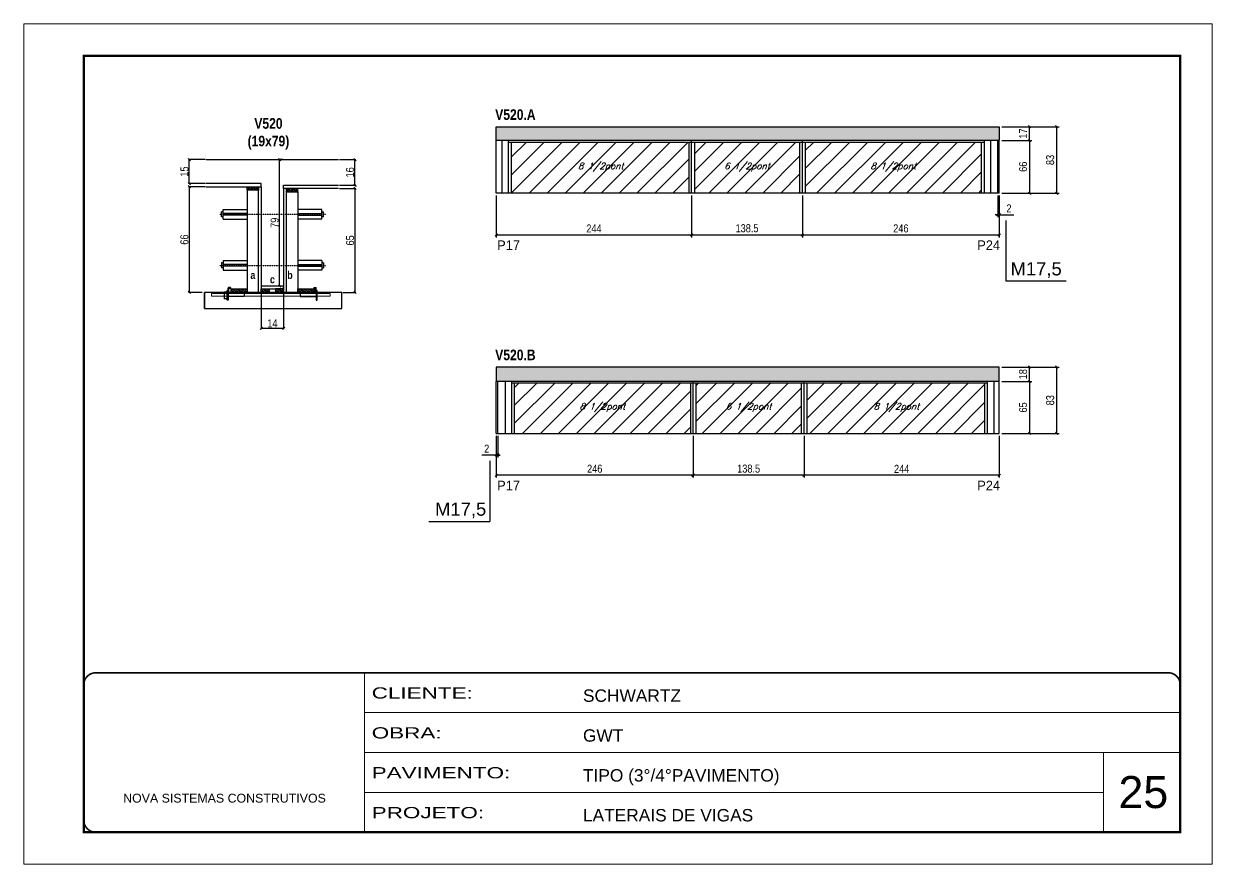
# Model space of a CAD drawing. Extents: x 13154 to 22413, y 1253 to 30260.
# Drawn here: x 13154 to 14639, y 21928 to 22978 of the extents above; entities that cross this region are included whole.
import ezdxf

# ---------------------------------------------------------------- set-up
doc = ezdxf.new("R2010")
doc.units = 0
for name, pattern in [('CONTINUO', [0]), ('DASHED', [0.75, 0.5, -0.25]), ('HIDDEN', [0.375, 0.25, -0.125])]:
    doc.linetypes.add(name, pattern=pattern)
for name, color, linetype in [('5', 5, 'Continuous'), ('barrote', 251, 'Continuous'), ('COTA', 241, 'Continuous'), ('detalhes', 4, 'Continuous'), ('NOMENCLATURA', 7, 'Continuous'), ('Painéis', 200, 'Continuous'), ('presilha', 1, 'Continuous'), ('SARR_2.2x10', 60, 'Continuous'), ('SARR_2.2x7', 40, 'Continuous'), ('SARR_3.5x7', 81, 'Continuous'), ('TENSOR', 3, 'Continuous'), ('texto', 7, 'Continuous')]:
    doc.layers.add(name, color=color, linetype=linetype)
for name, color, linetype, lineweight in [('CARIMBO', 255, 'Continuous', 9), ('CONCRETO', 251, 'Continuous', 25), ('Folhas', 255, 'Continuous', 9), ('Hachura', 251, 'Continuous', 9), ('SARRAFO DE PRESSAO', 251, 'DASHED', 9), ('SCO-___-LAJ', 2, 'Continuous', 0)]:
    doc.layers.add(name, color=color, linetype=linetype, lineweight=lineweight)
doc.styles.add('ARIAL', font='arial.ttf')
doc.styles.add('COTA TECNICA', font='techl___.ttf', dxfattribs={"height": 10})
doc.styles.add('COTA TECNICA 2X', font='techl___.ttf', dxfattribs={"height": 10})
doc.styles.add('Romans', font='romans.shx')
doc.styles.add('ROMAS860', font='ROMAS860.SHX')
doc.styles.get("Standard").update_dxf_attribs({"font": 'arial.ttf'})
doc.styles.add('TECNICA', font='techb___.ttf', dxfattribs={"height": 10})
doc.styles.add('Tecnologia', font='')
doc.styles.get('Tecnologia').set_extended_font_data('Forgotten Futurist')
doc.dimstyles.new('PAINEL', dxfattribs={"dimtxt": 10, "dimasz": 3, "dimexe": 3, "dimexo": 3, "dimgap": 3, "dimtad": 1, "dimdec": 1, "dimzin": 12, "dimdsep": 46, "dimtxsty": 'COTA TECNICA', "dimblk1": 'OBLIQUE', "dimblk2": 'OBLIQUE', "dimsah": 1, "dimcen": 0.9, "dimclrd": 4, "dimclre": 4, "dimclrt": 240, "dimadec": 1, "dimazin": 3, "dimtfac": 1, "dimtdec": 1, "dimtmove": 0, "dimatfit": 3, "dimfxl": 1, "dimtolj": 1, "dimtzin": 12, "dimarcsym": 0})
doc.dimstyles.new('SECAO', dxfattribs={"dimscale": 0.333333, "dimtxt": 5, "dimasz": 9, "dimexe": 3, "dimexo": 3, "dimgap": 3, "dimtad": 1, "dimdec": 1, "dimlfac": 0.5, "dimzin": 12, "dimdsep": 46, "dimtxsty": 'COTA TECNICA 2X', "dimblk1": 'OBLIQUE', "dimblk2": 'OBLIQUE', "dimsah": 1, "dimcen": 0.9, "dimclrd": 4, "dimclre": 4, "dimclrt": 240, "dimadec": 1, "dimazin": 3, "dimtfac": 1, "dimtdec": 1, "dimtmove": 0, "dimatfit": 3, "dimfxl": 1, "dimtolj": 1, "dimtzin": 12, "dimarcsym": 0})

# ---------------------------------------------------------------- blocks, each defined once
blk = doc.blocks.new('9999999999')
at = {"color": 30, "linetype": 'CONTINUO'}
for p, q in [((98564.6, 34230.2), (98564.6, 34429.4)), ((98564.6, 34379.6), (99584, 34379.6)), ((98564.6, 34329.8), (99488, 34329.8)), ((99584, 34329.8), (99488, 34329.8)), ((99488, 34329.8), (99488, 34230.2)), ((98564.6, 34280), (99488, 34280))]:
    blk.add_line(p, q, dxfattribs=at)
at = {"color": 30, "linetype": 'CONTINUO', "const_width": 2}
blk.add_lwpolyline([(99584, 34230.2), (99584, 34414.4, 0.414214), (99569, 34429.4), (98229, 34429.4, 0.414214), (98214, 34414.4), (98214, 34245.2, 0.414214), (98229, 34230.2), (99584, 34230.2)], format="xyb", dxfattribs=at)
at = {"layer": 'Folhas'}
blk.add_lwpolyline([(98139, 34190.2), (99624, 34190.2), (99624, 35240.2), (98139, 35240.2)], close=True, dxfattribs=at)
at = {"layer": 'Folhas', "color": 30, "const_width": 3}
blk.add_lwpolyline([(98214, 34230.2), (99584, 34230.2), (99584, 35200.2), (98214, 35200.2)], close=True, dxfattribs=at)
at = {"color": 7, "linetype": 'Continuous', "ltscale": 5, "style": 'ARIAL'}
for s, height, p in [('SCHWARTZ', 15.48, (98837.7, 34393.1)), ('GWT', 15.48, (98837.7, 34343.3)), ('TIPO (3°/4°PAVIMENTO)', 15.483, (98837.7, 34293.5)), ('NOVA SISTEMAS CONSTRUTIVOS', 11.059, (98263.2, 34267.2)), ('LATERAIS DE VIGAS', 15.483, (98837.7, 34243.7))]:
    blk.add_text(s, height=height, dxfattribs=at).set_placement(p)
at = {"layer": 'Folhas', "color": 7, "style": 'Tecnologia', "width": 1.5}
for s, p in [('CLIENTE:', (98573.7, 34397.2)), ('OBRA:', (98573.7, 34347.3)), ('PAVIMENTO:', (98573.7, 34297.5)), ('PROJETO:', (98573.7, 34247.7))]:
    blk.add_text(s, height=14, dxfattribs=at).set_placement(p)
blk = doc.blocks.new('_Oblique')
at = {"color": 0, "linetype": 'ByBlock', "lineweight": -2}
blk.add_line((-0.5, -0.5), (0.5, 0.5), dxfattribs=at)
blk = doc.blocks.new('*D602')
at = {"layer": 'COTA', "color": 4, "linetype": 'ByBlock', "lineweight": -2, "transparency": 16777216}
for p, q in [((14127.3, 22763.1), (14127.3, 22710.9)), ((14373.3, 22763.1), (14373.3, 22710.9)), ((14127.3, 22713.9), (14373.3, 22713.9))]:
    blk.add_line(p, q, dxfattribs=at)
at = {"layer": 'Defpoints', "color": 0, "linetype": 'ByBlock', "transparency": 16777216}
for p in [(14127.3, 22766.1), (14373.3, 22766.1), (14373.3, 22713.9)]:
    blk.add_point(p, dxfattribs=at)
at = {"layer": 'COTA', "color": 4, "linetype": 'ByBlock', "lineweight": -2, "transparency": 16777216, "xscale": 3, "yscale": 3, "zscale": 3, "rotation": 180}
blk.add_blockref('_Oblique', (14127.3, 22713.9), dxfattribs=at)
at = {"layer": 'COTA', "color": 4, "linetype": 'ByBlock', "lineweight": -2, "transparency": 16777216, "xscale": 3, "yscale": 3, "zscale": 3}
blk.add_blockref('_Oblique', (14373.3, 22713.9), dxfattribs=at)
at = {"layer": 'COTA', "color": 240, "linetype": 'ByBlock', "transparency": 16777216, "insert": (14250.3, 22722), "char_height": 10, "attachment_point": 5, "style": 'COTA TECNICA'}
blk.add_mtext('\\A1;246', dxfattribs=at)
blk = doc.blocks.new('*D598')
at = {"layer": 'COTA', "color": 4, "linetype": 'ByBlock', "lineweight": -2, "transparency": 16777216}
for p, q in [((14376.3, 22832.1), (14414.1, 22832.1)), ((14411.1, 22832.1), (14411.1, 22766.1)), ((14376.3, 22766.1), (14414.1, 22766.1))]:
    blk.add_line(p, q, dxfattribs=at)
at = {"layer": 'Defpoints', "color": 0, "linetype": 'ByBlock', "transparency": 16777216}
for p in [(14373.3, 22832.1), (14373.3, 22766.1), (14411.1, 22766.1)]:
    blk.add_point(p, dxfattribs=at)
at = {"layer": 'COTA', "color": 4, "linetype": 'ByBlock', "lineweight": -2, "transparency": 16777216, "xscale": 3, "yscale": 3, "zscale": 3}
for p, rotation in [((14411.1, 22832.1), 90), ((14411.1, 22766.1), 270)]:
    blk.add_blockref('_Oblique', p, dxfattribs=dict(at, rotation=rotation))
at = {"layer": 'COTA', "color": 240, "linetype": 'ByBlock', "transparency": 16777216, "insert": (14403, 22799.1), "char_height": 10, "attachment_point": 5, "rotation": 90, "style": 'COTA TECNICA'}
blk.add_mtext('\\A1;66', dxfattribs=at)
blk = doc.blocks.new('*D603')
at = {"layer": 'COTA', "color": 4, "linetype": 'ByBlock', "lineweight": -2, "transparency": 16777216}
for p, q in [((14376.3, 22849.1), (14448.1, 22849.1)), ((14445.1, 22766.1), (14445.1, 22849.1)), ((14376.3, 22766.1), (14448.1, 22766.1))]:
    blk.add_line(p, q, dxfattribs=at)
at = {"layer": 'Defpoints', "color": 0, "linetype": 'ByBlock', "transparency": 16777216}
for p in [(14373.3, 22849.1), (14445.1, 22849.1), (14373.3, 22766.1)]:
    blk.add_point(p, dxfattribs=at)
at = {"layer": 'COTA', "color": 4, "linetype": 'ByBlock', "lineweight": -2, "transparency": 16777216, "xscale": 3, "yscale": 3, "zscale": 3}
for p, rotation in [((14445.1, 22849.1), 90), ((14445.1, 22766.1), 270)]:
    blk.add_blockref('_Oblique', p, dxfattribs=dict(at, rotation=rotation))
at = {"layer": 'COTA', "color": 240, "linetype": 'ByBlock', "transparency": 16777216, "insert": (14436.9, 22807.6), "char_height": 10, "attachment_point": 5, "rotation": 90, "style": 'COTA TECNICA'}
blk.add_mtext('\\A1;83', dxfattribs=at)
blk = doc.blocks.new('*D604')
at = {"layer": 'COTA', "color": 4, "lineweight": -2, "transparency": 16777216}
for p, q in [((14371.3, 22763.1), (14371.3, 22736.1)), ((14373.3, 22763.1), (14373.3, 22736.1)), ((14371.3, 22739.1), (14368.3, 22739.1)), ((14371.3, 22739.1), (14373.3, 22739.1)), ((14373.3, 22739.1), (14391.4, 22739.1))]:
    blk.add_line(p, q, dxfattribs=at)
at = {"layer": 'Defpoints', "color": 0, "transparency": 16777216}
for p in [(14371.3, 22766.1), (14373.3, 22766.1), (14373.3, 22739.1)]:
    blk.add_point(p, dxfattribs=at)
at = {"layer": 'COTA', "color": 4, "lineweight": -2, "transparency": 16777216, "xscale": 3, "yscale": 3, "zscale": 3}
blk.add_blockref('_Oblique', (14371.3, 22739.1), dxfattribs=at)
at = {"layer": 'COTA', "color": 4, "lineweight": -2, "transparency": 16777216, "xscale": 3, "yscale": 3, "zscale": 3, "rotation": 180}
blk.add_blockref('_Oblique', (14373.3, 22739.1), dxfattribs=at)
at = {"layer": 'COTA', "color": 240, "transparency": 16777216, "insert": (14385.4, 22747.1), "char_height": 10, "attachment_point": 5, "style": 'COTA TECNICA'}
blk.add_mtext('\\A1;2', dxfattribs=at)
blk = doc.blocks.new('*D609')
at = {"layer": 'COTA', "color": 4, "lineweight": -2, "transparency": 16777216}
for p, q in [((13744.8, 22763.1), (13744.8, 22710.9)), ((13988.8, 22763.1), (13988.8, 22710.9)), ((13744.8, 22713.9), (13988.8, 22713.9))]:
    blk.add_line(p, q, dxfattribs=at)
at = {"layer": 'Defpoints', "color": 0, "transparency": 16777216}
for p in [(13744.8, 22766.1), (13988.8, 22766.1), (13988.8, 22713.9)]:
    blk.add_point(p, dxfattribs=at)
at = {"layer": 'COTA', "color": 4, "lineweight": -2, "transparency": 16777216, "xscale": 3, "yscale": 3, "zscale": 3, "rotation": 180}
blk.add_blockref('_Oblique', (13744.8, 22713.9), dxfattribs=at)
at = {"layer": 'COTA', "color": 4, "lineweight": -2, "transparency": 16777216, "xscale": 3, "yscale": 3, "zscale": 3}
blk.add_blockref('_Oblique', (13988.8, 22713.9), dxfattribs=at)
at = {"layer": 'COTA', "color": 240, "transparency": 16777216, "insert": (13866.8, 22722), "char_height": 10, "attachment_point": 5, "style": 'COTA TECNICA'}
blk.add_mtext('\\A1;244', dxfattribs=at)
blk = doc.blocks.new('*D608')
at = {"layer": 'COTA', "color": 4, "lineweight": -2, "transparency": 16777216}
for p, q in [((14376.3, 22849.1), (14414.1, 22849.1)), ((14411.1, 22832.1), (14411.1, 22849.1)), ((14376.3, 22832.1), (14414.1, 22832.1))]:
    blk.add_line(p, q, dxfattribs=at)
at = {"layer": 'Defpoints', "color": 0, "transparency": 16777216}
for p in [(14373.3, 22849.1), (14411.1, 22849.1), (14373.3, 22832.1)]:
    blk.add_point(p, dxfattribs=at)
at = {"layer": 'COTA', "color": 4, "lineweight": -2, "transparency": 16777216, "xscale": 3, "yscale": 3, "zscale": 3}
for p, rotation in [((14411.1, 22849.1), 90), ((14411.1, 22832.1), 270)]:
    blk.add_blockref('_Oblique', p, dxfattribs=dict(at, rotation=rotation))
at = {"layer": 'COTA', "color": 240, "transparency": 16777216, "insert": (14403.1, 22840.6), "char_height": 10, "attachment_point": 5, "rotation": 90, "style": 'COTA TECNICA'}
blk.add_mtext('\\A1;17', dxfattribs=at)
blk = doc.blocks.new('PRESILHA METÁLICA 1')
at = {"layer": 'presilha'}
for p, q in [((0, 13), (6, 13)), ((0, 13), (0, 0)), ((6, 0), (0, 0)), ((6, 15.5), (7.5, 15.5)), ((6, -2.5), (6, 15.5)), ((6, 13), (6, 0)), ((7.5, 10.6), (7.5, 19.9)), ((7.5, 15.5), (7.5, -2.5)), ((37.5, 4.1), (7.5, 4.1)), ((12, 21), (8.6, 21)), ((9, 11.6), (9, 18.9)), ((12, 19.5), (9.6, 19.5)), ((37.5, 11), (9.6, 11)), ((12, 21), (12, 19.5)), ((37.5, 11), (37.5, 4.1)), ((7.5, -2.5), (6, -2.5))]:
    blk.add_line(p, q, dxfattribs=at)
for centre, radius, start, end in [((8.6, 19.9), 1.14, 90, 180), ((9.6, 18.9), 0.57, 90, 180), ((9.6, 11.6), 0.57, 180, 270)]:
    blk.add_arc(centre, radius, start, end, dxfattribs=at)
blk = doc.blocks.new('PRESILHA METÁLICA 2')
at = {"layer": 'presilha'}
for p, q in [((-5.2, 23.5), (-5.2, 22)), ((-5.2, 23.5), (-1.9, 23.5)), ((-0.8, 14.6), (-0.8, 22.4)), ((-30.8, 13.5), (-30.8, 6.6)), ((-30.8, 13.5), (-2.8, 13.5)), ((-30.8, 6.6), (-0.8, 6.6)), ((-5.2, 22), (-2.8, 22)), ((-2.2, 14.1), (-2.2, 21.4)), ((0.8, 18), (-0.8, 18)), ((-0.8, 18), (-0.8, 0)), ((-0.8, 0), (0.8, 0)), ((0.8, 0), (0.8, 18))]:
    blk.add_line(p, q, dxfattribs=at)
for centre, radius, start, end in [((-1.9, 22.4), 1.14, 0, 90), ((-2.8, 21.4), 0.57, 0, 90), ((-2.8, 14.1), 0.57, 270, 0)]:
    blk.add_arc(centre, radius, start, end, dxfattribs=at)
blk = doc.blocks.new('*D599')
at = {"layer": 'COTA', "color": 4, "lineweight": -2, "transparency": 16777216}
for p, q in [((13548.8, 22772.1), (13569.2, 22772.1)), ((13568.2, 22772.1), (13568.2, 22642.1)), ((13552.9, 22642.1), (13569.2, 22642.1))]:
    blk.add_line(p, q, dxfattribs=at)
at = {"layer": 'Defpoints', "color": 0, "transparency": 16777216}
for p in [(13547.8, 22772.1), (13551.9, 22642.1), (13568.2, 22642.1)]:
    blk.add_point(p, dxfattribs=at)
at = {"layer": 'COTA', "color": 4, "lineweight": -2, "transparency": 16777216, "xscale": 3, "yscale": 3, "zscale": 3}
for p, rotation in [((13568.2, 22772.1), 90), ((13568.2, 22642.1), 270)]:
    blk.add_blockref('_Oblique', p, dxfattribs=dict(at, rotation=rotation))
at = {"layer": 'COTA', "color": 240, "transparency": 16777216, "insert": (13562.1, 22707.1), "char_height": 10, "attachment_point": 5, "rotation": 90, "style": 'COTA TECNICA 2X'}
blk.add_mtext('\\A1;65', dxfattribs=at)
blk = doc.blocks.new('*D600')
at = {"layer": 'COTA', "color": 4, "lineweight": -2, "transparency": 16777216}
for p, q in [((13548.8, 22808.1), (13569.2, 22808.1)), ((13568.2, 22776.1), (13568.2, 22808.1)), ((13548.8, 22776.1), (13569.2, 22776.1))]:
    blk.add_line(p, q, dxfattribs=at)
at = {"layer": 'Defpoints', "color": 0, "transparency": 16777216}
for p in [(13547.8, 22808.1), (13568.2, 22808.1), (13547.8, 22776.1)]:
    blk.add_point(p, dxfattribs=at)
at = {"layer": 'COTA', "color": 4, "lineweight": -2, "transparency": 16777216, "xscale": 3, "yscale": 3, "zscale": 3}
for p, rotation in [((13568.2, 22808.1), 90), ((13568.2, 22776.1), 270)]:
    blk.add_blockref('_Oblique', p, dxfattribs=dict(at, rotation=rotation))
at = {"layer": 'COTA', "color": 240, "transparency": 16777216, "insert": (13562.1, 22792.1), "char_height": 10, "attachment_point": 5, "rotation": 90, "style": 'COTA TECNICA 2X'}
blk.add_mtext('\\A1;16', dxfattribs=at)
blk = doc.blocks.new('*D601')
at = {"layer": 'COTA', "color": 4, "lineweight": -2, "transparency": 16777216}
for p, q in [((13381.4, 22774.1), (13360.2, 22774.1)), ((13361.2, 22774.1), (13361.2, 22642.1)), ((13377.3, 22642.1), (13360.2, 22642.1))]:
    blk.add_line(p, q, dxfattribs=at)
at = {"layer": 'Defpoints', "color": 0, "transparency": 16777216}
for p in [(13382.4, 22774.1), (13361.2, 22642.1), (13378.3, 22642.1)]:
    blk.add_point(p, dxfattribs=at)
at = {"layer": 'COTA', "color": 4, "lineweight": -2, "transparency": 16777216, "xscale": 3, "yscale": 3, "zscale": 3}
for p, rotation in [((13361.2, 22774.1), 90), ((13361.2, 22642.1), 270)]:
    blk.add_blockref('_Oblique', p, dxfattribs=dict(at, rotation=rotation))
at = {"layer": 'COTA', "color": 240, "transparency": 16777216, "insert": (13355.1, 22708.1), "char_height": 10, "attachment_point": 5, "rotation": 90, "style": 'COTA TECNICA 2X'}
blk.add_mtext('\\A1;66', dxfattribs=at)
blk = doc.blocks.new('*D605')
at = {"layer": 'COTA', "color": 4, "lineweight": -2, "transparency": 16777216}
for p, q in [((13478.1, 22808.1), (13473, 22808.1)), ((13474, 22650.1), (13474, 22808.1)), ((13478.1, 22650.1), (13473, 22650.1))]:
    blk.add_line(p, q, dxfattribs=at)
at = {"layer": 'Defpoints', "color": 0, "transparency": 16777216}
for p in [(13474, 22808.1), (13479.1, 22808.1), (13479.1, 22650.1)]:
    blk.add_point(p, dxfattribs=at)
at = {"layer": 'COTA', "color": 4, "lineweight": -2, "transparency": 16777216, "xscale": 3, "yscale": 3, "zscale": 3}
for p, rotation in [((13474, 22808.1), 90), ((13474, 22650.1), 270)]:
    blk.add_blockref('_Oblique', p, dxfattribs=dict(at, rotation=rotation))
at = {"layer": 'COTA', "color": 240, "transparency": 16777216, "insert": (13467.9, 22729.1), "char_height": 10, "attachment_point": 5, "rotation": 90, "style": 'COTA TECNICA 2X'}
blk.add_mtext('\\A1;79', dxfattribs=at)
blk = doc.blocks.new('*D606')
at = {"layer": 'COTA', "color": 4, "lineweight": -2, "transparency": 16777216}
for p, q in [((13381.4, 22808.1), (13360.2, 22808.1)), ((13361.2, 22778.1), (13361.2, 22808.1)), ((13381.4, 22778.1), (13360.2, 22778.1))]:
    blk.add_line(p, q, dxfattribs=at)
at = {"layer": 'Defpoints', "color": 0, "transparency": 16777216}
for p in [(13361.2, 22808.1), (13382.4, 22808.1), (13382.4, 22778.1)]:
    blk.add_point(p, dxfattribs=at)
at = {"layer": 'COTA', "color": 4, "lineweight": -2, "transparency": 16777216, "xscale": 3, "yscale": 3, "zscale": 3}
for p, rotation in [((13361.2, 22808.1), 90), ((13361.2, 22778.1), 270)]:
    blk.add_blockref('_Oblique', p, dxfattribs=dict(at, rotation=rotation))
at = {"layer": 'COTA', "color": 240, "transparency": 16777216, "insert": (13355.1, 22793.1), "char_height": 10, "attachment_point": 5, "rotation": 90, "style": 'COTA TECNICA 2X'}
blk.add_mtext('\\A1;15', dxfattribs=at)
blk = doc.blocks.new('*D607')
at = {"layer": 'COTA', "color": 4, "lineweight": -2, "transparency": 16777216}
for p, q in [((13451.1, 22641.1), (13451.1, 22596.3)), ((13479.1, 22641.1), (13479.1, 22596.3)), ((13451.1, 22597.3), (13479.1, 22597.3))]:
    blk.add_line(p, q, dxfattribs=at)
at = {"layer": 'Defpoints', "color": 0, "transparency": 16777216}
for p in [(13451.1, 22642.1), (13479.1, 22642.1), (13479.1, 22597.3)]:
    blk.add_point(p, dxfattribs=at)
at = {"layer": 'COTA', "color": 4, "lineweight": -2, "transparency": 16777216, "xscale": 3, "yscale": 3, "zscale": 3, "rotation": 180}
blk.add_blockref('_Oblique', (13451.1, 22597.3), dxfattribs=at)
at = {"layer": 'COTA', "color": 4, "lineweight": -2, "transparency": 16777216, "xscale": 3, "yscale": 3, "zscale": 3}
blk.add_blockref('_Oblique', (13479.1, 22597.3), dxfattribs=at)
at = {"layer": 'COTA', "color": 240, "transparency": 16777216, "insert": (13465.1, 22603.4), "char_height": 10, "attachment_point": 5, "style": 'COTA TECNICA 2X'}
blk.add_mtext('\\A1;14', dxfattribs=at)
blk = doc.blocks.new('*D634')
at = {"layer": 'COTA', "color": 4, "lineweight": -2, "transparency": 16777216}
for p, q in [((13988.8, 22763.1), (13988.8, 22710.9)), ((14127.3, 22763.1), (14127.3, 22710.9)), ((13988.8, 22713.9), (14127.3, 22713.9))]:
    blk.add_line(p, q, dxfattribs=at)
at = {"layer": 'Defpoints', "color": 0, "transparency": 16777216}
for p in [(13988.8, 22766.1), (14127.3, 22766.1), (14127.3, 22713.9)]:
    blk.add_point(p, dxfattribs=at)
at = {"layer": 'COTA', "color": 4, "lineweight": -2, "transparency": 16777216, "xscale": 3, "yscale": 3, "zscale": 3, "rotation": 180}
blk.add_blockref('_Oblique', (13988.8, 22713.9), dxfattribs=at)
at = {"layer": 'COTA', "color": 4, "lineweight": -2, "transparency": 16777216, "xscale": 3, "yscale": 3, "zscale": 3}
blk.add_blockref('_Oblique', (14127.3, 22713.9), dxfattribs=at)
at = {"layer": 'COTA', "color": 240, "transparency": 16777216, "insert": (14058.1, 22722.2), "char_height": 10, "attachment_point": 5, "style": 'COTA TECNICA'}
blk.add_mtext('\\A1;138.5', dxfattribs=at)
blk = doc.blocks.new('*D635')
at = {"layer": 'COTA', "color": 4, "linetype": 'ByBlock', "lineweight": -2, "transparency": 16777216}
for p, q in [((13744.8, 22462.9), (13744.8, 22410.7)), ((13990.8, 22462.9), (13990.8, 22410.7)), ((13990.8, 22413.7), (13744.8, 22413.7))]:
    blk.add_line(p, q, dxfattribs=at)
at = {"layer": 'Defpoints', "color": 0, "linetype": 'ByBlock', "transparency": 16777216}
for p in [(13744.8, 22465.9), (13990.8, 22465.9), (13744.8, 22413.7)]:
    blk.add_point(p, dxfattribs=at)
at = {"layer": 'COTA', "color": 4, "linetype": 'ByBlock', "lineweight": -2, "transparency": 16777216, "xscale": 3, "yscale": 3, "zscale": 3, "rotation": 180}
blk.add_blockref('_Oblique', (13744.8, 22413.7), dxfattribs=at)
at = {"layer": 'COTA', "color": 4, "linetype": 'ByBlock', "lineweight": -2, "transparency": 16777216, "xscale": 3, "yscale": 3, "zscale": 3}
blk.add_blockref('_Oblique', (13990.8, 22413.7), dxfattribs=at)
at = {"layer": 'COTA', "color": 240, "linetype": 'ByBlock', "transparency": 16777216, "insert": (13867.8, 22421.8), "char_height": 10, "attachment_point": 5, "style": 'COTA TECNICA'}
blk.add_mtext('\\A1;246', dxfattribs=at)
blk = doc.blocks.new('*D636')
at = {"layer": 'COTA', "color": 4, "lineweight": -2, "transparency": 16777216}
for p, q in [((13744.8, 22462.9), (13744.8, 22435.9)), ((13746.8, 22462.9), (13746.8, 22435.9)), ((13744.8, 22438.9), (13726.7, 22438.9)), ((13746.8, 22438.9), (13744.8, 22438.9)), ((13746.8, 22438.9), (13749.8, 22438.9))]:
    blk.add_line(p, q, dxfattribs=at)
at = {"layer": 'Defpoints', "color": 0, "transparency": 16777216}
for p in [(13744.8, 22465.9), (13746.8, 22465.9), (13744.8, 22438.9)]:
    blk.add_point(p, dxfattribs=at)
at = {"layer": 'COTA', "color": 4, "lineweight": -2, "transparency": 16777216, "xscale": 3, "yscale": 3, "zscale": 3}
blk.add_blockref('_Oblique', (13744.8, 22438.9), dxfattribs=at)
at = {"layer": 'COTA', "color": 4, "lineweight": -2, "transparency": 16777216, "xscale": 3, "yscale": 3, "zscale": 3, "rotation": 180}
blk.add_blockref('_Oblique', (13746.8, 22438.9), dxfattribs=at)
at = {"layer": 'COTA', "color": 240, "transparency": 16777216, "insert": (13732.8, 22446.9), "char_height": 10, "attachment_point": 5, "style": 'COTA TECNICA'}
blk.add_mtext('\\A1;2', dxfattribs=at)
blk = doc.blocks.new('*D637')
at = {"layer": 'COTA', "color": 4, "lineweight": -2, "transparency": 16777216}
for p, q in [((14129.3, 22462.9), (14129.3, 22410.7)), ((14373.3, 22462.9), (14373.3, 22410.7)), ((14373.3, 22413.7), (14129.3, 22413.7))]:
    blk.add_line(p, q, dxfattribs=at)
at = {"layer": 'Defpoints', "color": 0, "transparency": 16777216}
for p in [(14129.3, 22465.9), (14373.3, 22465.9), (14129.3, 22413.7)]:
    blk.add_point(p, dxfattribs=at)
at = {"layer": 'COTA', "color": 4, "lineweight": -2, "transparency": 16777216, "xscale": 3, "yscale": 3, "zscale": 3, "rotation": 180}
blk.add_blockref('_Oblique', (14129.3, 22413.7), dxfattribs=at)
at = {"layer": 'COTA', "color": 4, "lineweight": -2, "transparency": 16777216, "xscale": 3, "yscale": 3, "zscale": 3}
blk.add_blockref('_Oblique', (14373.3, 22413.7), dxfattribs=at)
at = {"layer": 'COTA', "color": 240, "transparency": 16777216, "insert": (14251.3, 22421.7), "char_height": 10, "attachment_point": 5, "style": 'COTA TECNICA'}
blk.add_mtext('\\A1;244', dxfattribs=at)
blk = doc.blocks.new('*D638')
at = {"layer": 'COTA', "color": 4, "lineweight": -2, "transparency": 16777216}
for p, q in [((13990.8, 22462.9), (13990.8, 22410.7)), ((14129.3, 22462.9), (14129.3, 22410.7)), ((14129.3, 22413.7), (13990.8, 22413.7))]:
    blk.add_line(p, q, dxfattribs=at)
at = {"layer": 'Defpoints', "color": 0, "transparency": 16777216}
for p in [(13990.8, 22465.9), (14129.3, 22465.9), (13990.8, 22413.7)]:
    blk.add_point(p, dxfattribs=at)
at = {"layer": 'COTA', "color": 4, "lineweight": -2, "transparency": 16777216, "xscale": 3, "yscale": 3, "zscale": 3, "rotation": 180}
blk.add_blockref('_Oblique', (13990.8, 22413.7), dxfattribs=at)
at = {"layer": 'COTA', "color": 4, "lineweight": -2, "transparency": 16777216, "xscale": 3, "yscale": 3, "zscale": 3}
blk.add_blockref('_Oblique', (14129.3, 22413.7), dxfattribs=at)
at = {"layer": 'COTA', "color": 240, "transparency": 16777216, "insert": (14060.1, 22421.9), "char_height": 10, "attachment_point": 5, "style": 'COTA TECNICA'}
blk.add_mtext('\\A1;138.5', dxfattribs=at)
blk = doc.blocks.new('*D639')
at = {"layer": 'COTA', "color": 4, "linetype": 'ByBlock', "lineweight": -2, "transparency": 16777216}
for p, q in [((14376.3, 22530.9), (14414.1, 22530.9)), ((14411.1, 22530.9), (14411.1, 22465.9)), ((14376.3, 22465.9), (14414.1, 22465.9))]:
    blk.add_line(p, q, dxfattribs=at)
at = {"layer": 'Defpoints', "color": 0, "linetype": 'ByBlock', "transparency": 16777216}
for p in [(14373.3, 22530.9), (14373.3, 22465.9), (14411.1, 22465.9)]:
    blk.add_point(p, dxfattribs=at)
at = {"layer": 'COTA', "color": 4, "linetype": 'ByBlock', "lineweight": -2, "transparency": 16777216, "xscale": 3, "yscale": 3, "zscale": 3}
for p, rotation in [((14411.1, 22530.9), 90), ((14411.1, 22465.9), 270)]:
    blk.add_blockref('_Oblique', p, dxfattribs=dict(at, rotation=rotation))
at = {"layer": 'COTA', "color": 240, "linetype": 'ByBlock', "transparency": 16777216, "insert": (14403, 22498.4), "char_height": 10, "attachment_point": 5, "rotation": 90, "style": 'COTA TECNICA'}
blk.add_mtext('\\A1;65', dxfattribs=at)
blk = doc.blocks.new('*D640')
at = {"layer": 'COTA', "color": 4, "linetype": 'ByBlock', "lineweight": -2, "transparency": 16777216}
for p, q in [((14376.3, 22548.9), (14448.1, 22548.9)), ((14445.1, 22465.9), (14445.1, 22548.9)), ((14376.3, 22465.9), (14448.1, 22465.9))]:
    blk.add_line(p, q, dxfattribs=at)
at = {"layer": 'Defpoints', "color": 0, "linetype": 'ByBlock', "transparency": 16777216}
for p in [(14373.3, 22548.9), (14445.1, 22548.9), (14373.3, 22465.9)]:
    blk.add_point(p, dxfattribs=at)
at = {"layer": 'COTA', "color": 4, "linetype": 'ByBlock', "lineweight": -2, "transparency": 16777216, "xscale": 3, "yscale": 3, "zscale": 3}
for p, rotation in [((14445.1, 22548.9), 90), ((14445.1, 22465.9), 270)]:
    blk.add_blockref('_Oblique', p, dxfattribs=dict(at, rotation=rotation))
at = {"layer": 'COTA', "color": 240, "linetype": 'ByBlock', "transparency": 16777216, "insert": (14436.9, 22507.4), "char_height": 10, "attachment_point": 5, "rotation": 90, "style": 'COTA TECNICA'}
blk.add_mtext('\\A1;83', dxfattribs=at)
blk = doc.blocks.new('*D641')
at = {"layer": 'COTA', "color": 4, "lineweight": -2, "transparency": 16777216}
for p, q in [((14376.3, 22548.9), (14414.1, 22548.9)), ((14411.1, 22530.9), (14411.1, 22548.9)), ((14376.3, 22530.9), (14414.1, 22530.9))]:
    blk.add_line(p, q, dxfattribs=at)
at = {"layer": 'Defpoints', "color": 0, "transparency": 16777216}
for p in [(14373.3, 22548.9), (14411.1, 22548.9), (14373.3, 22530.9)]:
    blk.add_point(p, dxfattribs=at)
at = {"layer": 'COTA', "color": 4, "lineweight": -2, "transparency": 16777216, "xscale": 3, "yscale": 3, "zscale": 3}
for p, rotation in [((14411.1, 22548.9), 90), ((14411.1, 22530.9), 270)]:
    blk.add_blockref('_Oblique', p, dxfattribs=dict(at, rotation=rotation))
at = {"layer": 'COTA', "color": 240, "transparency": 16777216, "insert": (14403, 22539.9), "char_height": 10, "attachment_point": 5, "rotation": 90, "style": 'COTA TECNICA'}
blk.add_mtext('\\A1;18', dxfattribs=at)

msp = doc.modelspace()

# ---------------------------------------------------------------- hatches: boundary and pattern name
at = {"layer": 'COTA'}
h = msp.add_hatch(dxfattribs=at)
h.set_pattern_fill('AR-CONC', color=256, scale=0.03)
h.set_pattern_definition([(50, (-3144.7534, -794.36), (5.4655401, -0.4781726), [0.5715, -6.2865]), (355, (-3144.7534, -794.36), (-1.0573026, 5.7317054), [0.4572, -5.0292175]), (100.451445, (-3144.298, -794.4), (4.4082374, 5.2535326), [0.4857003, -5.3427073]), (46.1842, (-3144.7534, -792.836), (8.1323712, -1.2612698), [0.85725, -9.42975]), (96.635558, (-3144.076, -792.941), (7.122124, 7.4227837), [0.7285507, -8.0140682]), (351.18415, (-3144.753, -792.836), (7.122124, 7.4227837), [0.685799, -7.543792]), (21, (-3143.9914, -793.217), (4.54843174, -3.06795595), [0.5715, -6.2865]), (326, (-3143.9914, -793.217), (1.8540609, 5.525639), [0.4572, -5.0292]), (71.451445, (-3143.6123, -793.4726), (6.4024926, 2.4576831), [0.4857003, -5.3426981]), (37.5, (-3144.7534, -794.36), (0.0926581, 2.53665117), [0, -4.96824, 0, -5.1054, 0, -5.04825]), (7.5, (-3144.7534, -794.36), (2.00458988, 3.00541724), [0, -2.91084, 0, -4.85394, 0, -1.92405]), (327.5, (-3146.4526, -794.36), (4.06771786, -0.17186232), [0, -1.905, 0, -5.9436, 0, -7.8867]), (317.5, (-3147.2146, -794.36), (4.44387544, 0.76279473), [0, -2.4765, 0, -3.94716, 0, -5.6007])])
h.paths.add_polyline_path([(13744.82, 22849.15), (13744.82, 22832.15), (14373.32, 22832.15), (14373.32, 22849.15)])
h = msp.add_hatch(dxfattribs=at)
h.set_pattern_fill('AR-CONC', color=256, scale=0.03)
h.set_pattern_definition([(50, (-3142.7534, -1094.6015), (5.4655401, -0.4781726), [0.5715, -6.2865]), (355, (-3142.7534, -1094.6015), (-1.0573026, 5.7317054), [0.4572, -5.0292175]), (100.451445, (-3142.298, -1094.6413), (4.4082374, 5.2535326), [0.4857003, -5.3427073]), (46.1842, (-3142.7534, -1093.0775), (8.1323712, -1.2612698), [0.85725, -9.42975]), (96.635558, (-3142.076, -1093.1826), (7.122124, 7.4227837), [0.7285507, -8.0140682]), (351.18415, (-3142.753, -1093.0775), (7.122124, 7.4227837), [0.685799, -7.543792]), (21, (-3141.9914, -1093.4585), (4.54843174, -3.06795595), [0.5715, -6.2865]), (326, (-3141.9914, -1093.4585), (1.8540609, 5.525639), [0.4572, -5.0292]), (71.451445, (-3141.6123, -1093.714), (6.4024926, 2.4576831), [0.4857003, -5.3426981]), (37.5, (-3142.7534, -1094.6015), (0.0926581, 2.53665117), [0, -4.96824, 0, -5.1054, 0, -5.04825]), (7.5, (-3142.7534, -1094.6015), (2.00458988, 3.00541724), [0, -2.91084, 0, -4.85394, 0, -1.92405]), (327.5, (-3144.4526, -1094.6015), (4.06771786, -0.17186232), [0, -1.905, 0, -5.9436, 0, -7.8867]), (317.5, (-3145.2146, -1094.6015), (4.44387544, 0.76279473), [0, -2.4765, 0, -3.94716, 0, -5.6007])])
h.paths.add_polyline_path([(13744.82, 22548.9), (13744.82, 22530.9), (14373.32, 22530.9), (14373.32, 22548.9)])
at = {"layer": 'Hachura', "linetype": 'ByBlock'}
h = msp.add_hatch(dxfattribs=at)
h.set_pattern_fill('ANSI31', color=256, scale=5)
h.paths.add_polyline_path([(13985.32, 22766.15), (13985.32, 22829.95), (13763.32, 22829.95), (13763.32, 22766.15)])
h.paths.add_polyline_path([(13992.32, 22829.95), (13992.32, 22766.15), (14123.82, 22766.15), (14123.82, 22829.95)])
h.paths.add_polyline_path([(14350.82, 22766.15), (14350.82, 22829.95), (14130.82, 22829.95), (14130.82, 22766.15)])
h.paths.add_polyline_path([(14354.82, 22465.9), (14354.82, 22528.7), (14132.82, 22528.7), (14132.82, 22465.9)])
h.paths.add_polyline_path([(13994.32, 22528.7), (13994.32, 22465.9), (14125.82, 22465.9), (14125.82, 22528.7)])
h.paths.add_polyline_path([(13987.32, 22528.7), (13767.32, 22528.7), (13767.32, 22465.9), (13987.32, 22465.9)])
at = {"layer": 'SARR_2.2x10'}
h = msp.add_hatch(dxfattribs=at)
h.set_pattern_fill('ANSI31', color=256, scale=0.5, angle=90)
h.set_pattern_definition([(135, (46607.0562, -100870.0663), (-1.122532015, -1.122532015), [])])
h.paths.add_polyline_path([(13413.52, 22646.5), (13413.52, 22642.1), (13433.52, 22642.1), (13433.52, 22646.5)])
h = msp.add_hatch(dxfattribs=at)
h.set_pattern_fill('ANSI31', color=256, scale=0.5, angle=90)
h.set_pattern_definition([(135, (46690.2562, -100870.0663), (-1.122532015, -1.122532015), [])])
h.paths.add_polyline_path([(13496.72, 22646.5), (13496.72, 22642.1), (13516.72, 22642.1), (13516.72, 22646.5)])
at = {"layer": 'SARR_2.2x7'}
h = msp.add_hatch(dxfattribs=at)
h.set_pattern_fill('ANSI31', color=256, scale=0.5, angle=90)
h.set_pattern_definition([(135, (46601.0562, -100742.4663), (-1.122532015, -1.122532015), [])])
h.paths.add_polyline_path([(13447.52, 22774.1), (13447.52, 22769.7), (13433.52, 22769.7), (13433.52, 22774.1)])
h = msp.add_hatch(dxfattribs=at)
h.set_pattern_fill('ANSI31', color=256, scale=0.5, angle=90)
h.set_pattern_definition([(135, (46611.0562, -100744.4663), (-1.122532015, -1.122532015), [])])
h.paths.add_polyline_path([(13482.72, 22772.1), (13482.72, 22767.7), (13496.72, 22767.7), (13496.72, 22772.1)])
h = msp.add_hatch(dxfattribs=at)
h.set_pattern_fill('ANSI31', color=256, scale=0.5, angle=90)
h.set_pattern_definition([(135, (46686.6562, -100870.0663), (-1.122532015, -1.122532015), [])])
h.paths.add_polyline_path([(13461.12, 22642.1), (13461.12, 22646.5), (13451.12, 22646.5), (13451.12, 22642.1)])
h = msp.add_hatch(dxfattribs=at)
h.set_pattern_fill('ANSI31', color=256, scale=0.5, angle=90)
h.set_pattern_definition([(135, (46676.6562, -100870.0663), (-1.122532015, -1.122532015), [])])
h.paths.add_polyline_path([(13469.12, 22642.1), (13469.12, 22646.5), (13479.12, 22646.5), (13479.12, 22642.1)])

# ---------------------------------------------------------------- linework, layer by layer
at = {"ltscale": 3}
for p, q in [((13401.52, 22736.7), (13401.52, 22742.7)), ((13403.52, 22742.7), (13401.52, 22742.7)), ((13403.52, 22736.7), (13401.52, 22736.7)), ((13403.52, 22733.7), (13403.52, 22745.7)), ((13403.52, 22745.7), (13433.52, 22745.7)), ((13433.52, 22740.7), (13403.52, 22740.7)), ((13433.52, 22738.7), (13403.52, 22738.7)), ((13526.72, 22745.7), (13496.72, 22745.7)), ((13496.72, 22740.7), (13526.72, 22740.7)), ((13496.72, 22738.7), (13526.72, 22738.7)), ((13526.72, 22733.7), (13526.72, 22745.7)), ((13526.72, 22742.7), (13528.72, 22742.7)), ((13528.72, 22736.7), (13526.72, 22736.7)), ((13528.72, 22736.7), (13528.72, 22742.7)), ((13403.52, 22733.7), (13433.52, 22733.7)), ((13526.72, 22733.7), (13496.72, 22733.7)), ((13401.52, 22678.88), (13401.52, 22672.88)), ((13403.52, 22678.88), (13401.52, 22678.88)), ((13403.52, 22681.88), (13403.52, 22669.88)), ((13403.52, 22681.88), (13433.52, 22681.88)), ((13433.52, 22676.88), (13403.52, 22676.88)), ((13526.72, 22681.88), (13496.72, 22681.88)), ((13496.72, 22676.88), (13526.72, 22676.88)), ((13526.72, 22681.88), (13526.72, 22669.88)), ((13528.72, 22678.88), (13526.72, 22678.88)), ((13528.72, 22678.88), (13528.72, 22672.88)), ((13403.52, 22672.88), (13401.52, 22672.88)), ((13433.52, 22674.88), (13403.52, 22674.88)), ((13403.52, 22669.88), (13433.52, 22669.88)), ((13496.72, 22674.88), (13526.72, 22674.88)), ((13526.72, 22669.88), (13496.72, 22669.88)), ((13526.72, 22672.88), (13528.72, 22672.88))]:
    msp.add_line(p, q, dxfattribs=at)
at = {"layer": 'barrote'}
msp.add_lwpolyline([(13380.06, 22622.1), (13551.98, 22622.1), (13551.98, 22642.1), (13380.06, 22642.1)], close=True, dxfattribs=at)
at = {"layer": 'CONCRETO', "linetype": 'Continuous'}
msp.add_line((13382.42, 22808.1), (13547.82, 22808.1), dxfattribs=at)
at = {"layer": 'COTA', "linetype": 'ByBlock'}
for p, q in [((13744.82, 22849.15), (14373.32, 22849.15)), ((14373.32, 22548.9), (13744.82, 22548.9))]:
    msp.add_line(p, q, dxfattribs=at)
at = {"layer": 'COTA'}
for p, q in [((13744.82, 22832.15), (13744.82, 22849.15)), ((14373.32, 22849.15), (14373.32, 22832.15)), ((13744.82, 22548.9), (13744.82, 22530.9)), ((14373.32, 22530.9), (14373.32, 22548.9))]:
    msp.add_line(p, q, dxfattribs=at)
at = {"layer": 'detalhes', "color": 250}
msp.add_line((13380.06, 22622.1), (13380.06, 22642.1), dxfattribs=at)
at = {"layer": 'NOMENCLATURA', "linetype": 'Continuous'}
for p, q in [((14381.6, 22731.92), (14381.6, 22656.17)), ((14456.71, 22656.17), (14381.6, 22656.17)), ((13736.54, 22431.68), (13736.54, 22355.93)), ((13660.47, 22355.93), (13736.54, 22355.93))]:
    msp.add_line(p, q, dxfattribs=at)
at = {"layer": 'Painéis', "linetype": 'Continuous'}
for p, q in [((13744.82, 22766.15), (13744.82, 22832.15)), ((13744.82, 22832.15), (14373.32, 22832.15)), ((13988.82, 22766.15), (13988.82, 22832.15)), ((14127.32, 22766.15), (14127.32, 22832.15)), ((14371.32, 22766.15), (14371.32, 22832.15)), ((14373.32, 22766.15), (14373.32, 22832.15)), ((14373.32, 22766.15), (13744.82, 22766.15)), ((14373.32, 22530.9), (13744.82, 22530.9)), ((13744.82, 22465.9), (13744.82, 22530.9)), ((13746.82, 22465.9), (13746.82, 22530.9)), ((13990.82, 22465.9), (13990.82, 22530.9)), ((14129.32, 22465.9), (14129.32, 22530.9)), ((14373.32, 22465.9), (14373.32, 22530.9)), ((13744.82, 22465.9), (14373.32, 22465.9))]:
    msp.add_line(p, q, dxfattribs=at)
at = {"layer": 'Painéis', "linetype": 'Continuous', "elevation": 0}
for points in [[(13382.42, 22774.1), (13451.12, 22774.1), (13451.12, 22778.1), (13382.42, 22778.1)], [(13547.82, 22772.1), (13479.12, 22772.1), (13479.12, 22776.1), (13547.82, 22776.1)]]:
    msp.add_lwpolyline(points, dxfattribs=at)
at = {"layer": 'Painéis', "linetype": 'Continuous'}
for points in [[(13447.52, 22642.1), (13447.52, 22774.1), (13451.12, 22774.1), (13451.12, 22642.1)], [(13482.72, 22642.1), (13482.72, 22772.1), (13479.12, 22772.1), (13479.12, 22642.1)], [(13479.12, 22650.1), (13451.12, 22650.1), (13451.12, 22646.5), (13479.12, 22646.5)]]:
    msp.add_lwpolyline(points, close=True, dxfattribs=at)
at = {"layer": 'SARR_2.2x10'}
for points in [[(13413.52, 22646.5), (13433.52, 22646.5), (13433.52, 22642.1), (13413.52, 22642.1)], [(13496.72, 22646.5), (13516.72, 22646.5), (13516.72, 22642.1), (13496.72, 22642.1)]]:
    msp.add_lwpolyline(points, close=True, dxfattribs=at)
at = {"layer": 'SARR_2.2x7', "linetype": 'Continuous'}
for p, q in [((13751.82, 22832.15), (13751.82, 22766.15)), ((13759.82, 22829.95), (13988.82, 22829.95)), ((13988.82, 22829.95), (14127.32, 22829.95)), ((14127.32, 22829.95), (14354.32, 22829.95)), ((14362.32, 22832.15), (14362.32, 22766.15)), ((13755.82, 22530.9), (13755.82, 22465.9)), ((13990.82, 22528.7), (13763.82, 22528.7)), ((14129.32, 22528.7), (13990.82, 22528.7)), ((14358.32, 22528.7), (14129.32, 22528.7)), ((14366.32, 22530.9), (14366.32, 22465.9))]:
    msp.add_line(p, q, dxfattribs=at)
at = {"layer": 'SARR_2.2x7', "elevation": 0}
for points in [[(13433.52, 22774.1), (13447.52, 22774.1), (13447.52, 22769.7), (13433.52, 22769.7)], [(13496.72, 22772.1), (13482.72, 22772.1), (13482.72, 22767.7), (13496.72, 22767.7)]]:
    msp.add_lwpolyline(points, close=True, dxfattribs=at)
at = {"layer": 'SARR_2.2x7'}
for points in [[(13451.12, 22646.5), (13461.12, 22646.5), (13461.12, 22642.1), (13451.12, 22642.1)], [(13479.12, 22646.5), (13469.12, 22646.5), (13469.12, 22642.1), (13479.12, 22642.1)]]:
    msp.add_lwpolyline(points, close=True, dxfattribs=at)
at = {"layer": 'SARR_3.5x7'}
for p, q in [((13759.82, 22832.15), (13759.82, 22766.15)), ((13763.32, 22829.95), (13763.32, 22766.15)), ((13985.32, 22829.95), (13985.32, 22766.15)), ((13992.32, 22829.95), (13992.32, 22766.15)), ((14123.82, 22829.95), (14123.82, 22766.15)), ((14130.82, 22829.95), (14130.82, 22766.15)), ((14350.82, 22829.95), (14350.82, 22766.15)), ((14354.32, 22832.15), (14354.32, 22766.15)), ((13763.82, 22530.9), (13763.82, 22465.9)), ((13767.32, 22528.7), (13767.32, 22465.9)), ((13987.32, 22528.7), (13987.32, 22465.9)), ((13994.32, 22528.7), (13994.32, 22465.9)), ((14125.82, 22528.7), (14125.82, 22465.9)), ((14132.82, 22528.7), (14132.82, 22465.9)), ((14354.82, 22528.7), (14354.82, 22465.9)), ((14358.32, 22530.9), (14358.32, 22465.9))]:
    msp.add_line(p, q, dxfattribs=at)
for points in [[(13447.52, 22769.7), (13433.52, 22769.7), (13433.52, 22642.1), (13447.52, 22642.1)], [(13482.72, 22767.7), (13496.72, 22767.7), (13496.72, 22642.1), (13482.72, 22642.1)]]:
    msp.add_lwpolyline(points, close=True, dxfattribs=at)
at = {"layer": 'SCO-___-LAJ', "color": 1}
msp.add_lwpolyline([(13389.06, 22640.77), (13537.33, 22640.77), (13537.33, 22637.57), (13389.06, 22637.57)], close=True, dxfattribs=at)
at = {"layer": 'TENSOR', "linetype": 'HIDDEN', "ltscale": 0.5}
for p, q in [((13398.52, 22739.7), (13532.02, 22739.7)), ((13398.52, 22675.88), (13532.02, 22675.88))]:
    msp.add_line(p, q, dxfattribs=at)

# ---------------------------------------------------------------- block references
at = {"layer": 'presilha', "xscale": 0.6666666666666666, "yscale": 0.6666666666666666, "zscale": 0.6666666666666666}
for name, p in [('PRESILHA METÁLICA 1', (13404.65, 22634.14)), ('PRESILHA METÁLICA 2', (13520.4, 22632.47))]:
    msp.add_blockref(name, p, dxfattribs=at)
at = {"layer": 'SARRAFO DE PRESSAO', "color": 6, "linetype": 'ByBlock'}
msp.add_blockref('9999999999', (-84984.6, -12262.48), dxfattribs=at)

# ---------------------------------------------------------------- texts
at = {"layer": '5', "linetype": 'Continuous', "style": 'ROMAS860'}
for s, p in [('P17', (13745.86, 22695.11)), ('P24', (14345.75, 22695.11)), ('P17', (13745.86, 22394.87)), ('P24', (14345.75, 22394.87))]:
    msp.add_text(s, height=12, rotation=359.99996, dxfattribs=at).set_placement(p)
at = {"layer": 'CARIMBO', "style": 'ARIAL'}
msp.add_text('25', height=40, dxfattribs=at).set_placement((14522.24, 21997.87))
at = {"layer": 'detalhes', "style": 'TECNICA'}
for s, p in [('a', (13437.64, 22659)), ('b', (13483.62, 22658.99)), ('c', (13461.98, 22653.57))]:
    msp.add_text(s, height=9.6, dxfattribs=at).set_placement(p)
at = {"layer": 'NOMENCLATURA', "style": 'TECNICA'}
for s, p in [('V520.A', (13743.44, 22857.67)), ('V520.B', (13743.44, 22557.42))]:
    msp.add_text(s, height=13.2, dxfattribs=at).set_placement(p)
at = {"layer": 'NOMENCLATURA', "linetype": 'Continuous'}
for p in [(14387.33, 22663.36), (13668.24, 22363.12)]:
    msp.add_text('M17,5', height=16.5, dxfattribs=at).set_placement(p)
at = {"layer": 'NOMENCLATURA', "insert": (13460.12, 22859.8), "char_height": 13.2, "attachment_point": 2, "style": 'TECNICA'}
msp.add_mtext_dynamic_manual_height_columns('V520\\P(19x79)', width=300.2766, gutter_width=1, heights=[0], dxfattribs=at)
at = {"layer": 'texto', "color": 2, "char_height": 8, "attachment_point": 5, "style": 'Romans'}
for s, insert in [('{\\Q19;\\C256;8 1/2pont}', (13875.32, 22798.65)), ('{\\Q19;\\C256;6 1/2pont}', (14058.07, 22798.65)), ('{\\Q19;\\C256;8 1/2pont}', (14240.82, 22798.65)), ('{\\Q19;\\C256;8 1/2pont}', (13877.32, 22498.4)), ('{\\Q19;\\C256;6 1/2pont}', (14060.07, 22498.4)), ('{\\Q19;\\C256;8 1/2pont}', (14244.82, 22498.4))]:
    msp.add_mtext(s, dxfattribs=dict(at, insert=insert))

# ---------------------------------------------------------------- dimensions: what is measured, and where the dimension line sits
at = {"layer": 'COTA', "linetype": 'ByBlock'}
for base, p1, p2, angle, picture, middle in [((14445.14, 22849.15), (14373.32, 22766.15), (14373.32, 22849.15), 90, '*D603', (14436.9, 22807.65)), ((14411.14, 22766.15), (14373.32, 22832.15), (14373.32, 22766.15), 90, '*D598', (14403.03, 22799.15)), ((14445.14, 22548.9), (14373.32, 22465.9), (14373.32, 22548.9), 90, '*D640', (14436.9, 22507.4)), ((14411.14, 22465.9), (14373.32, 22530.9), (14373.32, 22465.9), 90, '*D639', (14403.03, 22498.4)), ((13744.82, 22413.67), (13990.82, 22465.9), (13744.82, 22465.9), 180, '*D635', (13867.82, 22421.77))]:
    dim = msp.add_linear_dim(base=base, p1=p1, p2=p2, angle=angle, dimstyle='PAINEL', dxfattribs=at)
    dim.commit()
    dim.dimension.update_dxf_attribs({"geometry": picture, "text_midpoint": middle})
at = {"layer": 'COTA'}
for base, p1, p2, angle, dimstyle, picture, middle in [((14411.14, 22849.15), (14373.32, 22832.15), (14373.32, 22849.15), 90, 'PAINEL', '*D608', (14403.06, 22840.65)), ((13361.2, 22808.1), (13382.42, 22778.1), (13382.42, 22808.1), 90, 'SECAO', '*D606', (13355.09, 22793.1)), ((13474.04, 22808.1), (13479.12, 22650.1), (13479.12, 22808.1), 90, 'SECAO', '*D605', (13467.94, 22729.1)), ((13568.16, 22808.1), (13547.82, 22776.1), (13547.82, 22808.1), 90, 'SECAO', '*D600', (13562.06, 22792.1)), ((13361.2, 22642.1, 0), (13382.42, 22774.1), (13378.3, 22642.1, 0), 90, 'SECAO', '*D601', (13355.1, 22708.1, 0)), ((13568.16, 22642.1, 0), (13547.82, 22772.1), (13551.93, 22642.1, 0), 90, 'SECAO', '*D599', (13562.05, 22707.1, 0)), ((14411.14, 22548.9), (14373.32, 22530.9), (14373.32, 22548.9), 90, 'PAINEL', '*D641', (14403.04, 22539.9)), ((13744.82, 22438.91), (13746.82, 22465.9), (13744.82, 22465.9), 180, 'PAINEL', '*D636', (13732.76, 22446.91)), ((13990.82, 22413.67), (14129.32, 22465.9), (13990.82, 22465.9), 180, 'PAINEL', '*D638', (14060.07, 22421.91)), ((14129.32, 22413.67), (14373.32, 22465.9), (14129.32, 22465.9), 180, 'PAINEL', '*D637', (14251.32, 22421.74))]:
    dim = msp.add_linear_dim(base=base, p1=p1, p2=p2, angle=angle, dimstyle=dimstyle, dxfattribs=at)
    dim.commit()
    dim.dimension.update_dxf_attribs({"geometry": picture, "text_midpoint": middle})
for base, p1, p2, dimstyle, picture, middle in [((13988.82, 22713.91), (13744.82, 22766.15), (13988.82, 22766.15), 'PAINEL', '*D609', (13866.82, 22721.98)), ((14127.32, 22713.91), (13988.82, 22766.15), (14127.32, 22766.15), 'PAINEL', '*D634', (14058.07, 22722.15)), ((14373.32, 22739.15), (14371.32, 22766.15), (14373.32, 22766.15), 'PAINEL', '*D604', (14385.37, 22747.15)), ((13479.12, 22597.28), (13451.12, 22642.1), (13479.12, 22642.1), 'SECAO', '*D607', (13465.12, 22603.35))]:
    dim = msp.add_linear_dim(base=base, p1=p1, p2=p2, dimstyle=dimstyle, dxfattribs=at)
    dim.commit()
    dim.dimension.update_dxf_attribs({"geometry": picture, "text_midpoint": middle})
at = {"layer": 'COTA', "linetype": 'ByBlock'}
dim = msp.add_linear_dim(base=(14373.32, 22713.91), p1=(14127.32, 22766.15), p2=(14373.32, 22766.15), dimstyle='PAINEL', dxfattribs=at)
dim.commit()
dim.dimension.update_dxf_attribs({"geometry": '*D602', "text_midpoint": (14250.32, 22722.01)})

doc.saveas('drawing.dxf')
